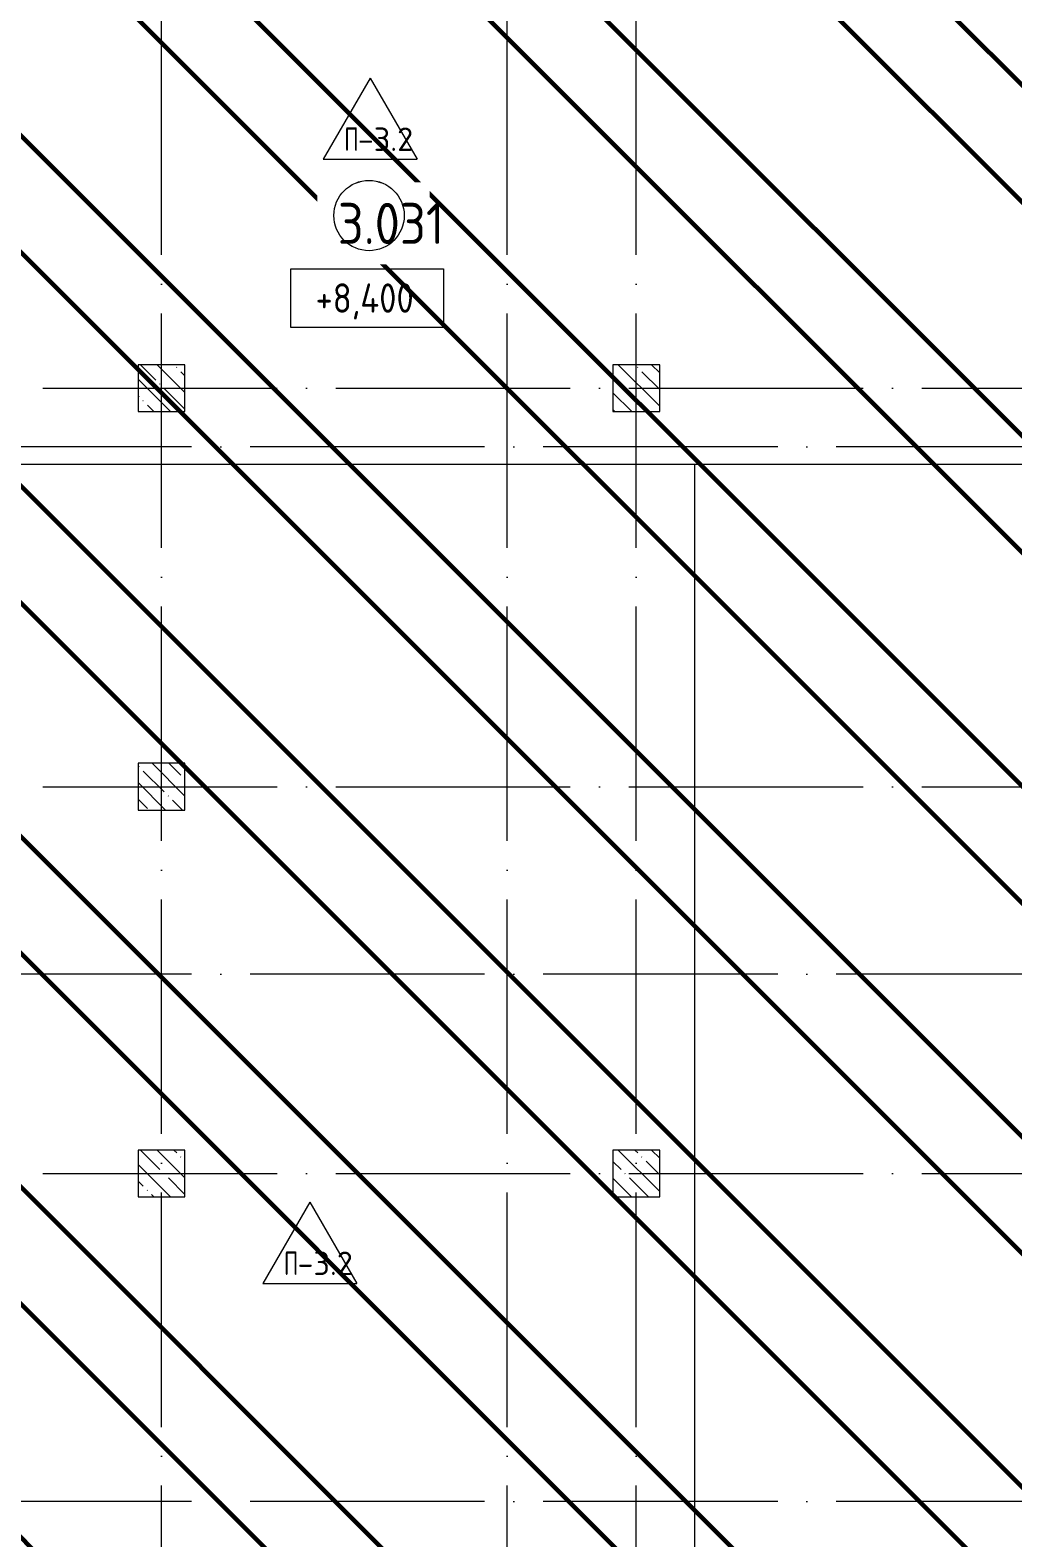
# Model space of a CAD drawing. Header units: millimetres. Extents: x -68946 to 288321, y -402657 to 324925.
# Drawn here: x 148132 to 156516, y -245740 to -232876 of the extents above; entities that cross this region are included whole.
import ezdxf

# ---------------------------------------------------------------- set-up
doc = ezdxf.new("R2010")
doc.units = ezdxf.units.MM
doc.linetypes.add('ADSK_Линия сетки', pattern=[2500, 2000, -250, 0, -250])
for name, color, linetype, lineweight in [('3.4) ПТ-1.2      4 вып', 1, 'Continuous', 60), ('A-____-NOTE-TEXT', 250, 'Continuous', 9), ('A-AREA-____-IDEN', 250, 'Continuous', 9), ('A-FLOR-____-IDEN', 11, 'Continuous', 9), ('A-FLOR-____-OTLN', 192, 'Continuous', 9), ('G-____-____-DIMS', 250, 'Continuous', 9), ('S-COLS-____-MCUT', 250, 'Continuous', 25), ('S-COLS-____-OTLN', 250, 'Continuous', 9), ('S-GRID-____-OTLN', 250, 'Continuous', 9)]:
    doc.layers.add(name, color=color, linetype=linetype, lineweight=lineweight)
doc.styles.add('GOST Common_1', font='', dxfattribs={"width": 0.9, "height": 250})
doc.styles.add('ISOCPEUR_1', font='isocpeur.ttf', dxfattribs={"width": 0.9, "height": 250})
doc.styles.add('ISOCPEUR_2', font='isocpeur.ttf', dxfattribs={"height": 160})
doc.styles.get('GOST Common_1').set_extended_font_data('GOST Common')

# ---------------------------------------------------------------- blocks, each defined once
blk = doc.blocks.new('BSC_Колонна _Прямоугольная - 400x400-V96-АР1_Маркировочный план 3 этажа секция 2_3')
at = {"layer": 'S-COLS-____-OTLN', "lineweight": 5}
h = blk.add_hatch(dxfattribs=at)
h.set_pattern_fill('FP_71', color=256, style=0, pattern_type=2)
h.set_pattern_definition([(135, (-121199.98, -15925), (-142.56192, -142.56192), []), (135, (-121057.42, -15925), (-142.56192, -142.56192), [252.016, -50.403, 3.353, -47.05])])
h.paths.add_polyline_path([(-76, -200), (200, -200), (200, 200), (-200, 200), (-200, -200)])
at = {"layer": 'S-COLS-____-MCUT', "lineweight": 5}
for p, q in [((200, 200), (-200, 200)), ((-200, 200), (-200, -200)), ((200, -200), (200, 200)), ((-200, -200), (200, -200))]:
    blk.add_line(p, q, dxfattribs=at)
blk = doc.blocks.new('BSC_Колонна _Прямоугольная - 400x400-V97-АР1_Маркировочный план 3 этажа секция 2_3')
at = {"layer": 'S-COLS-____-OTLN', "lineweight": 5}
h = blk.add_hatch(dxfattribs=at)
h.set_pattern_fill('FP_72', color=256, style=0, pattern_type=2)
h.set_pattern_definition([(135, (-121199.98, -19225), (-142.56192, -142.56192), []), (135, (-121057.42, -19225), (-142.56192, -142.56192), [252.016, -50.403, 3.353, -47.05])])
h.paths.add_polyline_path([(200, -200), (200, 200), (-200, 200), (-200, -200), (85, -200)])
at = {"layer": 'S-COLS-____-MCUT', "lineweight": 5}
for p, q in [((200, 200), (-200, 200)), ((-200, 200), (-200, -200)), ((200, -200), (200, 200)), ((-200, -200), (200, -200))]:
    blk.add_line(p, q, dxfattribs=at)
blk = doc.blocks.new('BSC_Колонна _Прямоугольная - 400x400-V98-АР1_Маркировочный план 3 этажа секция 2_3')
at = {"layer": 'S-COLS-____-OTLN', "lineweight": 5}
h = blk.add_hatch(dxfattribs=at)
h.set_pattern_fill('FP_73', color=256, style=0, pattern_type=2)
h.set_pattern_definition([(135, (-121199.98, -22625), (-142.5612, -142.5612), []), (135, (-121057.42, -22625), (-142.5612, -142.5612), [252.016, -50.403, 3.353, -47.05])])
h.paths.add_polyline_path([(-59, -200), (200, -200), (200, 200), (-200, 200), (-200, -200)])
at = {"layer": 'S-COLS-____-MCUT', "lineweight": 5}
for p, q in [((200, 200), (-200, 200)), ((-200, 200), (-200, -200)), ((200, -200), (200, 200)), ((-200, -200), (200, -200))]:
    blk.add_line(p, q, dxfattribs=at)
blk = doc.blocks.new('BSC_Колонна _Прямоугольная - 400x400-V131-АР1_Маркировочный план 3 этажа секция 2_3')
at = {"layer": 'S-COLS-____-OTLN', "lineweight": 5}
h = blk.add_hatch(dxfattribs=at)
h.set_pattern_fill('FP_107', color=256, style=0, pattern_type=2)
h.set_pattern_definition([(135, (-125249.98, -22625), (-142.5612, -142.5612), []), (135, (-125107.42, -22625), (-142.5612, -142.5612), [252.016, -50.403, 3.353, -47.05])])
h.paths.add_polyline_path([(23, -200), (200, -200), (200, 200), (-200, 200), (-200, -200)])
at = {"layer": 'S-COLS-____-MCUT', "lineweight": 5}
for p, q in [((200, 200), (-200, 200)), ((-200, 200), (-200, -200)), ((200, -200), (200, 200)), ((-200, -200), (200, -200))]:
    blk.add_line(p, q, dxfattribs=at)
blk = doc.blocks.new('BSC_Колонна _Прямоугольная - 400x400-V132-АР1_Маркировочный план 3 этажа секция 2_3')
at = {"layer": 'S-COLS-____-OTLN', "lineweight": 5}
h = blk.add_hatch(dxfattribs=at)
h.set_pattern_fill('FP_108', color=256, style=0, pattern_type=2)
h.set_pattern_definition([(135, (-125249.98, -15925), (-142.56192, -142.56192), []), (135, (-125107.42, -15925), (-142.56192, -142.56192), [252.016, -50.403, 3.353, -47.05])])
h.paths.add_polyline_path([(200, -200), (200, 200), (-200, 200), (-200, -200)])
at = {"layer": 'S-COLS-____-MCUT', "lineweight": 5}
for p, q in [((200, 200), (-200, 200)), ((-200, 200), (-200, -200)), ((200, -200), (200, 200)), ((-200, -200), (200, -200))]:
    blk.add_line(p, q, dxfattribs=at)
blk = doc.blocks.new('AAR_СКБ_Марка_Помещения_мал - Номер-28977439-АР1_Маркировочный план 3 этажа секция 2_3')
at = {"layer": 'A-AREA-____-IDEN'}
blk.add_circle((-0.03, 0), 3, dxfattribs=at)
blk = doc.blocks.new('AAR_СКБ_Марка_Перекрытия - Марка пола-17325028-АР1_Маркировочный план 3 этажа секция 2_3')
at = {"layer": 'A-FLOR-____-IDEN'}
for p, q in [((0, 6.93), (-4, 0)), ((0, 6.93), (4, 0)), ((-4, 0), (4, 0))]:
    blk.add_line(p, q, dxfattribs=at)
blk = doc.blocks.new('Высотные отметки - Рамка-32693647-АР1_Маркировочный план 3 этажа секция 2_3')
at = {"layer": 'A-____-NOTE-TEXT'}
for p, q in [((-6.5, 0), (-6.5, 5)), ((-6.5, 5), (6.5, 5)), ((6.5, 5), (6.5, 0)), ((6.5, 0), (-6.5, 0))]:
    blk.add_line(p, q, dxfattribs=at)

msp = doc.modelspace()

# ---------------------------------------------------------------- hatches: boundary and pattern name
at = {"layer": '3.4) ПТ-1.2      4 вып'}
h = msp.add_hatch(dxfattribs=at)
h.set_pattern_fill('ANSI32', color=256, scale=222, angle=90)
h.paths.add_polyline_path([(160352.8838, -230430.9292), (145053.5681, -230430.9292), (145053.5681, -230950.9292), (142302.8838, -230950.9292), (142302.8838, -235730.9292), (142302.8838, -248330.9286), (160352.8838, -248330.9286)])

# ---------------------------------------------------------------- linework, layer by layer
at = {"layer": 'A-FLOR-____-OTLN', "lineweight": 5}
for p, q in [((160352.8838, -236580.9292), (147232.9057, -236580.9292)), ((153803.1114, -248330.9286), (153803.1114, -236580.9292))]:
    msp.add_line(p, q, dxfattribs=at)
at = {"layer": 'S-GRID-____-OTLN', "linetype": 'ADSK_Линия сетки'}
for p, q in [((149252.9057, -262294.7685), (149252.9057, -197353.9241)), ((152202.9057, -262294.7685), (152202.9057, -197353.9241)), ((153302.9057, -262294.7685), (153302.9057, -197353.9241)), ((93236.8325, -235930.9286), (181748.3453, -235930.9286)), ((184510.8783, -236430.9286), (127372.9057, -236430.9286)), ((93236.8325, -239330.9286), (181888.5828, -239330.9286)), ((184510.8783, -240930.9286), (127372.9057, -240930.9286)), ((93236.8325, -242630.9286), (181888.5828, -242630.9286)), ((184510.8783, -245430.9286), (127372.9057, -245430.9286))]:
    msp.add_line(p, q, dxfattribs=at)

# ---------------------------------------------------------------- block references
at = {"layer": 'A-____-NOTE-TEXT', "xscale": 99.99999999999993, "yscale": 99.99999999999993, "zscale": 99.99999999999993}
msp.add_blockref('Высотные отметки - Рамка-32693647-АР1_Маркировочный план 3 этажа секция 2_3', (151007.2487, -235413.4465), dxfattribs=at)
at = {"layer": 'A-FLOR-____-IDEN', "xscale": 99.99999999999993, "yscale": 99.99999999999993, "zscale": 99.99999999999993}
for p in [(151032.7458, -233978.0057), (150518.0086, -243568.8094)]:
    msp.add_blockref('AAR_СКБ_Марка_Перекрытия - Марка пола-17325028-АР1_Маркировочный план 3 этажа секция 2_3', p, dxfattribs=at)
at = {"layer": 'S-COLS-____-OTLN', "lineweight": 5}
for name, p in [('BSC_Колонна _Прямоугольная - 400x400-V98-АР1_Маркировочный план 3 этажа секция 2_3', (149252.8838, -235930.9292)), ('BSC_Колонна _Прямоугольная - 400x400-V131-АР1_Маркировочный план 3 этажа секция 2_3', (153302.8838, -235930.9292)), ('BSC_Колонна _Прямоугольная - 400x400-V97-АР1_Маркировочный план 3 этажа секция 2_3', (149252.8838, -239330.9292)), ('BSC_Колонна _Прямоугольная - 400x400-V96-АР1_Маркировочный план 3 этажа секция 2_3', (149252.8838, -242630.9292)), ('BSC_Колонна _Прямоугольная - 400x400-V132-АР1_Маркировочный план 3 этажа секция 2_3', (153302.8838, -242630.9292))]:
    msp.add_blockref(name, p, dxfattribs=at)

# ---------------------------------------------------------------- texts
at = {"layer": 'A-FLOR-____-IDEN', "char_height": 200, "attachment_point": 1, "style": 'ISOCPEUR_2'}
for s, insert, width in [('\\fISOCPEUR|b0|i0|c204|p34|;\\W.7;П', (150811.4108, -233706.6199), 140.295312), ('-3.2', (150927.166, -233706.6199), 420.885937), ('\\fISOCPEUR|b0|i0|c204|p34|;\\W.7;П', (150296.6736, -243297.4236), 140.295312), ('-3.2', (150412.4288, -243297.4236), 420.885937)]:
    msp.add_mtext(s, dxfattribs=dict(at, insert=insert, width=width))
at = {"layer": 'G-____-____-DIMS', "insert": (150567.2586, -235036.7394), "char_height": 250, "width": 1055.976244, "attachment_point": 1, "line_spacing_factor": 1.022761, "style": 'GOST Common_1'}
msp.add_mtext('+8,400', dxfattribs=at)

# ---------------------------------------------------------------- next in the draw order: texts
at = {"layer": 'A-AREA-____-IDEN', "insert": (150756.6083, -234350.2293), "char_height": 350, "width": 609.2825, "attachment_point": 1, "style": 'ISOCPEUR_1', "bg_fill": 3, "box_fill_scale": 1.5, "bg_fill_color": 256, "bg_fill_transparency": 0}
msp.add_mtext('3.031', dxfattribs=at)

# ---------------------------------------------------------------- next in the draw order: block references
at = {"layer": 'A-AREA-____-IDEN', "xscale": 99.99999999999993, "yscale": 99.99999999999993, "zscale": 99.99999999999993}
msp.add_blockref('AAR_СКБ_Марка_Помещения_мал - Номер-28977439-АР1_Маркировочный план 3 этажа секция 2_3', (151026.1086, -234457.7148), dxfattribs=at)

doc.saveas('drawing.dxf')
